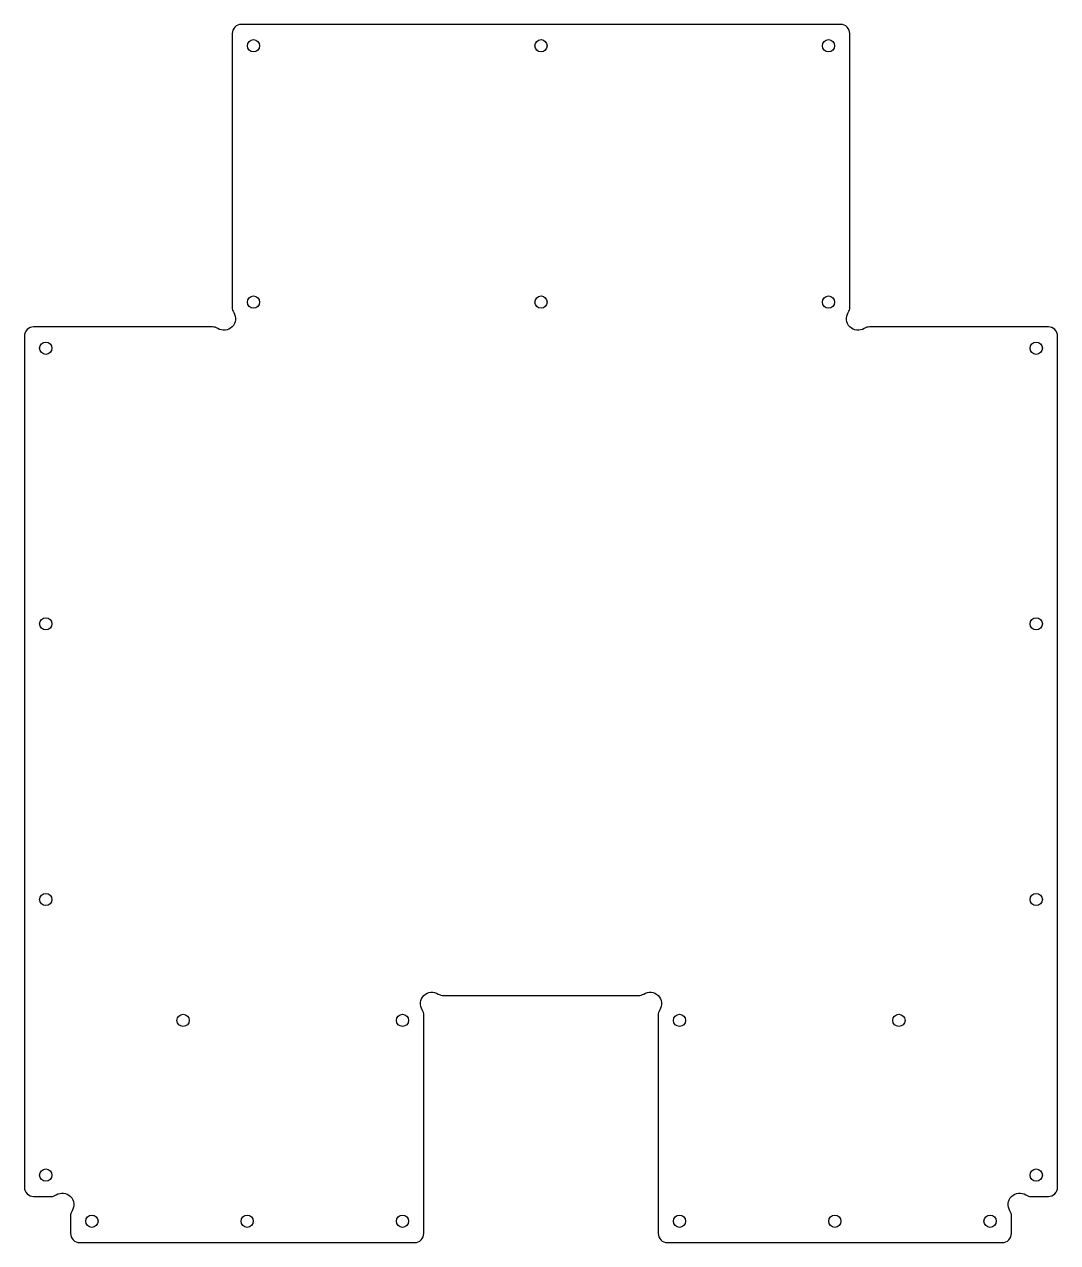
# Model space of a CAD drawing. Header units: millimetres. Extents: x 1 to 448, y 51 to 578.
import ezdxf

# ---------------------------------------------------------------- set-up
doc = ezdxf.new("R2010")
doc.units = ezdxf.units.MM
doc.layers.get('0').update_dxf_attribs({"linetype": 'CONTINUOUS'})

msp = doc.modelspace()

# ---------------------------------------------------------------- linework, layer by layer
msp.add_lwpolyline([(182.21, 157.75), (266.79, 157.75, 0.145643), (268.98, 158.4, -0.811893), (275.9, 151.48, 0.145643), (275.25, 149.29), (275.25, 54.75, 0.414214), (279.25, 50.75), (424.25, 50.75, 0.414214), (428.25, 54.75), (428.25, 62.29, 0.145643), (427.6, 64.48, -0.811893), (434.52, 71.4, 0.145643), (436.71, 70.75), (444.25, 70.75, 0.414214), (448.25, 74.75), (448.25, 443.25, 0.414214), (444.25, 447.25), (366.71, 447.25, 0.145643), (364.52, 446.6, -0.811893), (357.6, 453.52, 0.145643), (358.25, 455.71), (358.25, 574.25, 0.414214), (354.25, 578.25), (94.75, 578.25, 0.414214), (90.75, 574.25), (90.75, 455.71, 0.145643), (91.4, 453.52, -0.811893), (84.48, 446.6, 0.145643), (82.29, 447.25), (4.75, 447.25, 0.414214), (0.75, 443.25), (0.75, 74.75, 0.414214), (4.75, 70.75), (12.29, 70.75, 0.145643), (14.48, 71.4, -0.811893), (21.4, 64.48, 0.145643), (20.75, 62.29), (20.75, 54.75, 0.414214), (24.75, 50.75), (169.75, 50.75, 0.414214), (173.75, 54.75), (173.75, 149.29, 0.145643), (173.1, 151.48, -0.811893), (180.02, 158.4, 0.145643)], format="xyb", close=True)
for centre in [(100, 569), (224.5, 569), (349, 569), (100, 458), (224.5, 458), (349, 458), (10, 438), (439, 438), (10, 318.67), (439, 318.67), (10, 199.33), (439, 199.33), (69.5, 147), (164.5, 147), (284.5, 147), (379.5, 147), (10, 80), (439, 80), (30, 60), (97.25, 60), (164.5, 60), (284.5, 60), (351.75, 60), (419, 60)]:
    msp.add_circle(centre, 2.65)

doc.saveas('drawing.dxf')
